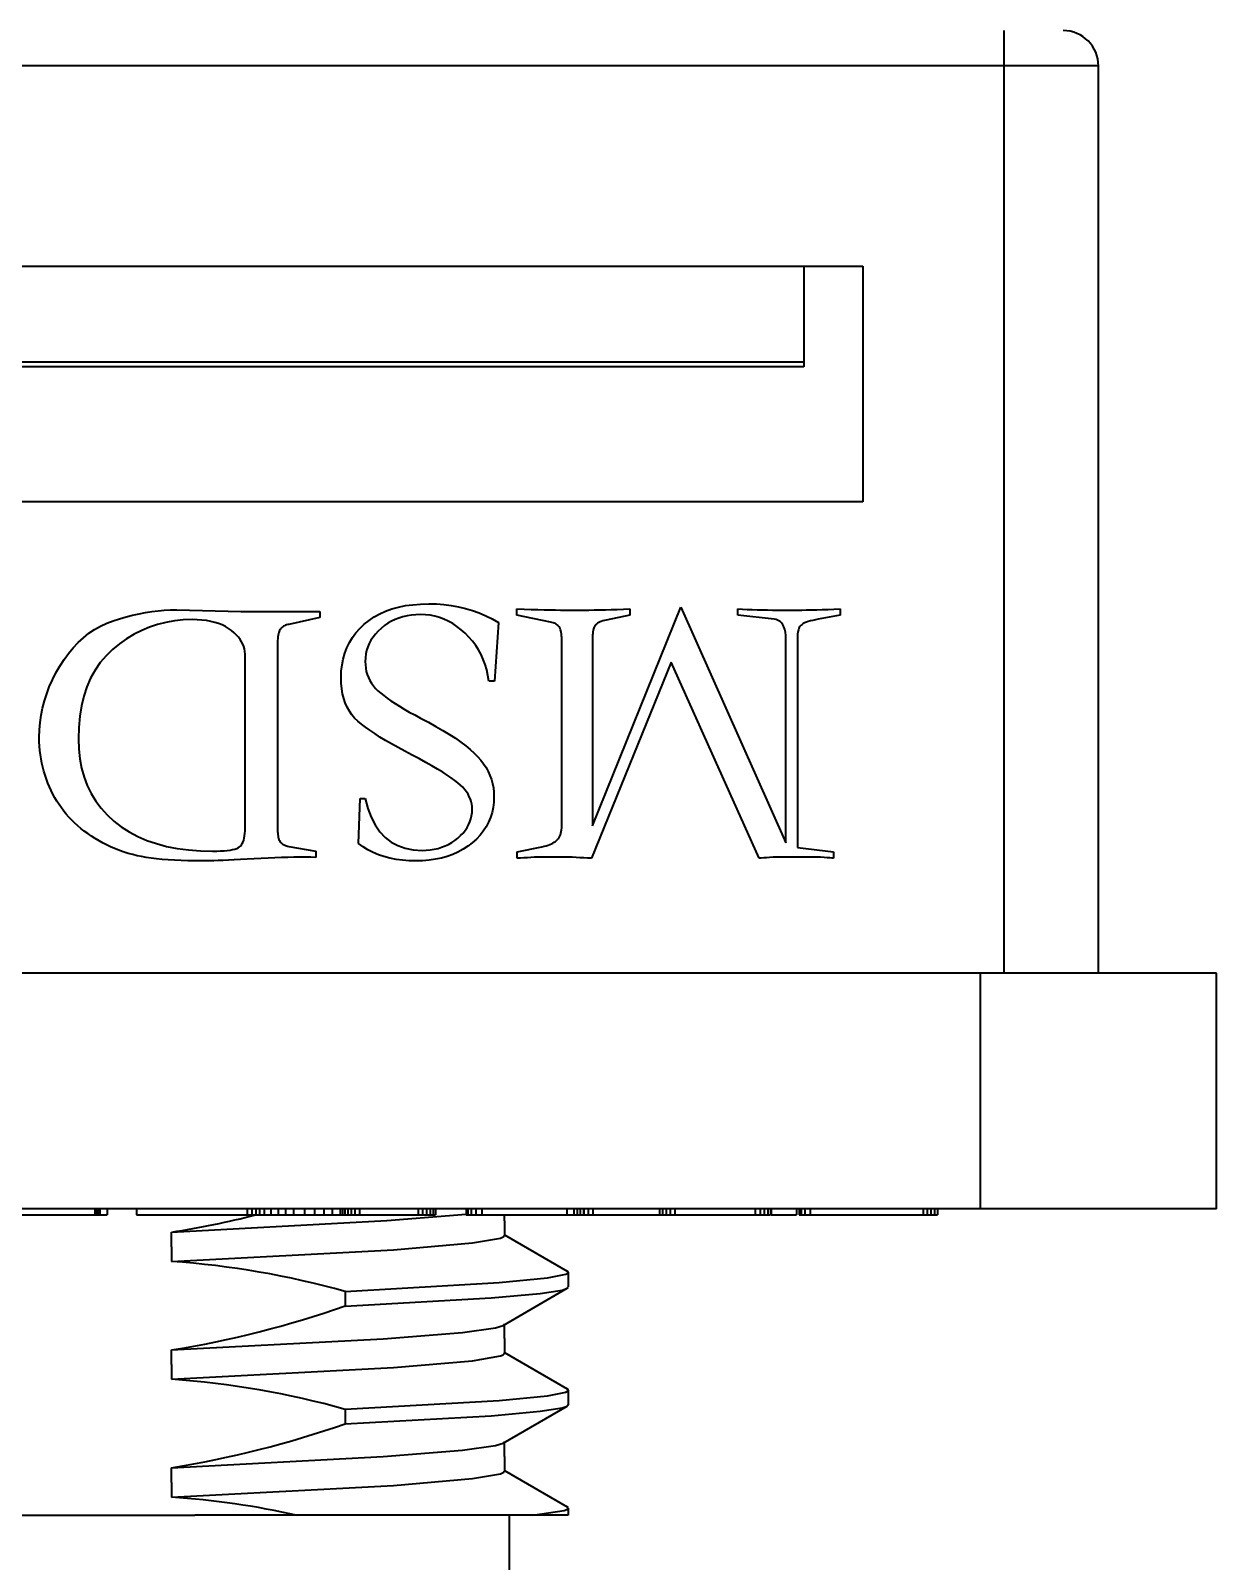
# Model space of a CAD drawing. Header units: millimetres. Extents: x -105 to 105, y -148 to 148.
# Drawn here: x 0.4 to 10.46, y 91 to 103.99 of the extents above; entities that cross this region are included whole.
import ezdxf

# ---------------------------------------------------------------- set-up
doc = ezdxf.new("R2010")
doc.units = ezdxf.units.MM
doc.layers.add('粗实线层', color=7, linetype='Continuous', lineweight=35)

msp = doc.modelspace()

# ---------------------------------------------------------------- linework, layer by layer
at = {"layer": '粗实线层', "color": 7, "lineweight": 35, "ltscale": 0.1925}
for p, q in [((8.66, 103.69), (8.66, 103.99)), ((8.66, 103.69), (-6.74, 103.69)), ((9.46, 103.69), (8.66, 103.69)), ((8.66, 95.99), (8.66, 103.69)), ((9.46, 95.99), (9.46, 103.69)), ((-5.54, 101.99), (7.46, 101.99)), ((6.96, 101.99), (6.96, 101.176)), ((7.46, 101.99), (7.46, 99.99)), ((6.96, 101.176), (-5.04, 101.176)), ((6.96, 101.137), (-5.04, 101.137)), ((6.96, 101.176), (6.96, 101.137)), ((7.46, 99.99), (-5.54, 99.99)), ((3.643, 99.118), (3.708, 99.123)), ((3.708, 99.123), (3.777, 99.125)), ((3.777, 99.125), (3.842, 99.124)), ((3.842, 99.124), (3.905, 99.119)), ((1.099, 98.981), (1.154, 98.999)), ((1.154, 98.999), (1.209, 99.015)), ((1.209, 99.015), (1.264, 99.029)), ((1.264, 99.029), (1.319, 99.041)), ((1.319, 99.041), (1.373, 99.051)), ((1.373, 99.051), (1.427, 99.06)), ((1.427, 99.06), (1.48, 99.066)), ((1.48, 99.066), (1.533, 99.071)), ((1.533, 99.071), (1.586, 99.074)), ((1.586, 99.074), (1.638, 99.075)), ((1.638, 99.075), (2.181, 99.061)), ((1.769, 98.991), (1.693, 98.989)), ((1.812, 98.99), (1.769, 98.991)), ((2.181, 99.061), (2.852, 99.061)), ((2.852, 99.008), (2.59, 98.951)), ((2.852, 99.061), (2.852, 99.008)), ((3.27, 98.985), (3.314, 99.015)), ((3.314, 99.015), (3.361, 99.041)), ((3.361, 99.041), (3.411, 99.063)), ((3.411, 99.063), (3.464, 99.082)), ((3.492, 98.992), (3.46, 98.977)), ((3.464, 99.082), (3.52, 99.098)), ((3.524, 99.005), (3.492, 98.992)), ((3.52, 99.098), (3.58, 99.11)), ((3.558, 99.016), (3.524, 99.005)), ((3.594, 99.024), (3.558, 99.016)), ((3.58, 99.11), (3.643, 99.118)), ((3.63, 99.03), (3.594, 99.024)), ((3.668, 99.033), (3.63, 99.03)), ((3.707, 99.035), (3.668, 99.033)), ((3.748, 99.033), (3.707, 99.035)), ((3.788, 99.028), (3.748, 99.033)), ((3.828, 99.02), (3.788, 99.028)), ((3.867, 99.009), (3.828, 99.02)), ((3.905, 98.995), (3.867, 99.009)), ((3.905, 99.119), (3.967, 99.111)), ((3.943, 98.977), (3.905, 98.995)), ((3.967, 99.111), (4.028, 99.1)), ((4.028, 99.1), (4.088, 99.086)), ((4.088, 99.086), (4.147, 99.068)), ((4.147, 99.068), (4.204, 99.048)), ((4.204, 99.048), (4.261, 99.024)), ((4.261, 99.024), (4.316, 98.998)), ((4.316, 98.998), (4.37, 98.968)), ((4.525, 99.028), (4.525, 99.082)), ((4.525, 99.082), (4.587, 99.08)), ((4.81, 98.971), (4.525, 99.028)), ((4.587, 99.08), (4.647, 99.078)), ((4.647, 99.078), (4.703, 99.076)), ((4.703, 99.076), (4.756, 99.075)), ((4.756, 99.075), (4.805, 99.074)), ((4.805, 99.074), (4.852, 99.073)), ((4.852, 99.073), (4.895, 99.072)), ((4.895, 99.072), (4.934, 99.072)), ((4.934, 99.072), (4.971, 99.072)), ((4.971, 99.072), (5.004, 99.072)), ((5.004, 99.072), (5.046, 99.072)), ((5.046, 99.072), (5.09, 99.072)), ((5.09, 99.072), (5.134, 99.072)), ((5.134, 99.072), (5.18, 99.073)), ((5.165, 97.241), (5.916, 99.098)), ((5.18, 99.073), (5.228, 99.074)), ((5.228, 99.074), (5.276, 99.075)), ((5.276, 99.075), (5.326, 99.076)), ((5.483, 99.028), (5.282, 98.988)), ((5.326, 99.076), (5.377, 99.078)), ((5.377, 99.078), (5.43, 99.08)), ((5.43, 99.08), (5.483, 99.082)), ((5.483, 99.082), (5.483, 99.028)), ((5.916, 99.098), (6.807, 97.097)), ((6.399, 99.028), (6.399, 99.082)), ((6.399, 99.082), (6.439, 99.08)), ((6.707, 98.994), (6.399, 99.028)), ((6.439, 99.08), (6.48, 99.078)), ((6.48, 99.078), (6.522, 99.076)), ((6.522, 99.076), (6.564, 99.075)), ((6.564, 99.075), (6.607, 99.074)), ((6.607, 99.074), (6.651, 99.073)), ((6.651, 99.073), (6.695, 99.072)), ((6.695, 99.072), (6.74, 99.072)), ((6.726, 98.991), (6.707, 98.994)), ((6.743, 98.984), (6.726, 98.991)), ((6.74, 99.072), (6.785, 99.072)), ((6.785, 99.072), (6.831, 99.072)), ((6.831, 99.072), (6.866, 99.072)), ((6.866, 99.072), (6.903, 99.072)), ((6.903, 99.072), (6.942, 99.072)), ((6.942, 99.072), (6.983, 99.073)), ((6.983, 99.073), (7.025, 99.074)), ((7.025, 99.074), (7.07, 99.075)), ((7.082, 98.994), (7.058, 98.99)), ((7.07, 99.075), (7.116, 99.076)), ((7.267, 99.028), (7.082, 98.994)), ((7.116, 99.076), (7.165, 99.078)), ((7.165, 99.078), (7.215, 99.08)), ((7.215, 99.08), (7.267, 99.082)), ((7.267, 99.082), (7.267, 99.028)), ((0.846, 98.838), (0.893, 98.875)), ((0.893, 98.875), (0.941, 98.907)), ((0.941, 98.907), (0.992, 98.936)), ((0.992, 98.936), (1.044, 98.96)), ((1.044, 98.96), (1.099, 98.981)), ((1.276, 98.867), (1.213, 98.829)), ((1.341, 98.9), (1.276, 98.867)), ((1.408, 98.928), (1.341, 98.9)), ((1.476, 98.951), (1.408, 98.928)), ((1.546, 98.968), (1.476, 98.951)), ((1.619, 98.981), (1.546, 98.968)), ((1.693, 98.989), (1.619, 98.981)), ((1.852, 98.987), (1.812, 98.99)), ((1.891, 98.983), (1.852, 98.987)), ((1.927, 98.976), (1.891, 98.983)), ((1.961, 98.968), (1.927, 98.976)), ((1.994, 98.958), (1.961, 98.968)), ((2.024, 98.946), (1.994, 98.958)), ((2.052, 98.932), (2.024, 98.946)), ((2.079, 98.916), (2.052, 98.932)), ((2.103, 98.899), (2.079, 98.916)), ((2.125, 98.88), (2.103, 98.899)), ((2.144, 98.861), (2.125, 98.88)), ((2.162, 98.842), (2.144, 98.861)), ((2.501, 98.871), (2.499, 98.859)), ((2.504, 98.882), (2.501, 98.871)), ((2.507, 98.891), (2.504, 98.882)), ((2.511, 98.9), (2.507, 98.891)), ((2.515, 98.907), (2.511, 98.9)), ((2.52, 98.914), (2.515, 98.907)), ((2.525, 98.92), (2.52, 98.914)), ((2.531, 98.925), (2.525, 98.92)), ((2.538, 98.93), (2.531, 98.925)), ((2.545, 98.935), (2.538, 98.93)), ((2.553, 98.939), (2.545, 98.935)), ((2.561, 98.943), (2.553, 98.939)), ((2.57, 98.946), (2.561, 98.943)), ((2.58, 98.949), (2.57, 98.946)), ((2.59, 98.951), (2.58, 98.949)), ((3.129, 98.839), (3.158, 98.879)), ((3.158, 98.879), (3.192, 98.917)), ((3.192, 98.917), (3.229, 98.953)), ((3.229, 98.953), (3.27, 98.985)), ((3.324, 98.868), (3.304, 98.843)), ((3.347, 98.893), (3.324, 98.868)), ((3.373, 98.917), (3.347, 98.893)), ((3.401, 98.94), (3.373, 98.917)), ((3.43, 98.96), (3.401, 98.94)), ((3.46, 98.977), (3.43, 98.96)), ((3.98, 98.957), (3.943, 98.977)), ((4.016, 98.933), (3.98, 98.957)), ((4.051, 98.906), (4.016, 98.933)), ((4.086, 98.875), (4.051, 98.906)), ((4.118, 98.843), (4.086, 98.875)), ((4.37, 98.968), (4.334, 98.468)), ((4.821, 98.968), (4.81, 98.971)), ((4.832, 98.965), (4.821, 98.968)), ((4.842, 98.961), (4.832, 98.965)), ((4.851, 98.957), (4.842, 98.961)), ((4.859, 98.952), (4.851, 98.957)), ((4.867, 98.947), (4.859, 98.952)), ((4.874, 98.941), (4.867, 98.947)), ((4.879, 98.936), (4.874, 98.941)), ((4.884, 98.929), (4.879, 98.936)), ((4.888, 98.922), (4.884, 98.929)), ((4.892, 98.915), (4.888, 98.922)), ((4.895, 98.906), (4.892, 98.915)), ((4.898, 98.895), (4.895, 98.906)), ((4.9, 98.883), (4.898, 98.895)), ((4.902, 98.87), (4.9, 98.883)), ((4.904, 98.855), (4.902, 98.87)), ((5.168, 98.874), (5.167, 98.859)), ((5.17, 98.888), (5.168, 98.874)), ((5.172, 98.9), (5.17, 98.888)), ((5.175, 98.912), (5.172, 98.9)), ((5.178, 98.921), (5.175, 98.912)), ((5.181, 98.93), (5.178, 98.921)), ((5.185, 98.937), (5.181, 98.93)), ((5.19, 98.944), (5.185, 98.937)), ((5.195, 98.95), (5.19, 98.944)), ((5.202, 98.956), (5.195, 98.95)), ((5.21, 98.962), (5.202, 98.956)), ((5.219, 98.967), (5.21, 98.962)), ((5.23, 98.972), (5.219, 98.967)), ((5.241, 98.976), (5.23, 98.972)), ((5.254, 98.98), (5.241, 98.976)), ((5.267, 98.984), (5.254, 98.98)), ((5.282, 98.988), (5.267, 98.984)), ((6.758, 98.975), (6.743, 98.984)), ((6.771, 98.963), (6.758, 98.975)), ((6.782, 98.947), (6.771, 98.963)), ((6.791, 98.929), (6.782, 98.947)), ((6.798, 98.908), (6.791, 98.929)), ((6.803, 98.884), (6.798, 98.908)), ((6.806, 98.857), (6.803, 98.884)), ((6.907, 98.871), (6.906, 98.857)), ((6.909, 98.883), (6.907, 98.871)), ((6.911, 98.895), (6.909, 98.883)), ((6.914, 98.906), (6.911, 98.895)), ((6.917, 98.916), (6.914, 98.906)), ((6.921, 98.924), (6.917, 98.916)), ((6.925, 98.932), (6.921, 98.924)), ((6.93, 98.939), (6.925, 98.932)), ((6.936, 98.945), (6.93, 98.939)), ((6.944, 98.951), (6.936, 98.945)), ((6.954, 98.957), (6.944, 98.951)), ((6.966, 98.963), (6.954, 98.957)), ((6.981, 98.969), (6.966, 98.963)), ((6.997, 98.974), (6.981, 98.969)), ((7.015, 98.98), (6.997, 98.974)), ((7.036, 98.985), (7.015, 98.98)), ((7.058, 98.99), (7.036, 98.985)), ((0.72, 98.705), (0.76, 98.753)), ((0.76, 98.753), (0.802, 98.798)), ((0.802, 98.798), (0.846, 98.838)), ((1.094, 98.738), (1.039, 98.685)), ((1.153, 98.786), (1.094, 98.738)), ((1.213, 98.829), (1.153, 98.786)), ((2.177, 98.823), (2.162, 98.842)), ((2.189, 98.803), (2.177, 98.823)), ((2.2, 98.783), (2.189, 98.803)), ((2.208, 98.762), (2.2, 98.783)), ((2.214, 98.742), (2.208, 98.762)), ((2.217, 98.721), (2.214, 98.742)), ((2.494, 98.815), (2.493, 98.798)), ((2.493, 98.798), (2.493, 98.78)), ((2.493, 98.78), (2.493, 97.224)), ((2.495, 98.831), (2.494, 98.815)), ((2.497, 98.845), (2.495, 98.831)), ((2.499, 98.859), (2.497, 98.845)), ((3.064, 98.706), (3.082, 98.753)), ((3.082, 98.753), (3.104, 98.797)), ((3.104, 98.797), (3.129, 98.839)), ((3.259, 98.76), (3.25, 98.73)), ((3.271, 98.788), (3.259, 98.76)), ((3.286, 98.816), (3.271, 98.788)), ((3.304, 98.843), (3.286, 98.816)), ((4.148, 98.808), (4.118, 98.843)), ((4.175, 98.772), (4.148, 98.808)), ((4.2, 98.734), (4.175, 98.772)), ((4.221, 98.694), (4.2, 98.734)), ((4.905, 98.839), (4.904, 98.855)), ((4.906, 98.822), (4.905, 98.839)), ((4.907, 98.803), (4.906, 98.822)), ((4.907, 98.783), (4.907, 98.803)), ((4.907, 97.261), (4.907, 98.783)), ((5.166, 98.843), (5.165, 98.825)), ((5.165, 98.825), (5.165, 98.807)), ((5.165, 98.807), (5.165, 97.241)), ((5.167, 98.859), (5.166, 98.843)), ((6.807, 98.827), (6.806, 98.857)), ((6.807, 97.097), (6.807, 98.827)), ((6.906, 98.857), (6.905, 98.842)), ((6.905, 98.842), (6.905, 98.827)), ((6.905, 98.827), (6.905, 97.057)), ((0.646, 98.597), (0.682, 98.653)), ((0.682, 98.653), (0.72, 98.705)), ((0.989, 98.627), (0.946, 98.563)), ((1.039, 98.685), (0.989, 98.627)), ((2.218, 98.699), (2.217, 98.721)), ((2.218, 97.224), (2.218, 98.699)), ((3.035, 98.554), (3.041, 98.607)), ((3.041, 98.607), (3.051, 98.657)), ((3.051, 98.657), (3.064, 98.706)), ((3.239, 98.668), (3.237, 98.636)), ((3.237, 98.636), (3.239, 98.607)), ((3.243, 98.7), (3.239, 98.668)), ((3.239, 98.607), (3.242, 98.579)), ((3.25, 98.73), (3.243, 98.7)), ((4.24, 98.652), (4.221, 98.694)), ((4.256, 98.609), (4.24, 98.652)), ((4.269, 98.564), (4.256, 98.609)), ((5.835, 98.629), (5.158, 96.966)), ((6.58, 96.966), (5.835, 98.629)), ((0.557, 98.421), (0.583, 98.48)), ((0.583, 98.48), (0.613, 98.539)), ((0.613, 98.539), (0.646, 98.597)), ((0.908, 98.495), (0.876, 98.422)), ((0.946, 98.563), (0.908, 98.495)), ((3.033, 98.498), (3.035, 98.554)), ((3.034, 98.451), (3.033, 98.498)), ((3.242, 98.579), (3.247, 98.551)), ((3.247, 98.551), (3.255, 98.525)), ((3.255, 98.525), (3.265, 98.5)), ((3.265, 98.5), (3.277, 98.476)), ((3.277, 98.476), (3.291, 98.452)), ((4.279, 98.517), (4.269, 98.564)), ((4.287, 98.468), (4.279, 98.517)), ((0.515, 98.301), (0.535, 98.361)), ((0.535, 98.361), (0.557, 98.421)), ((0.85, 98.343), (0.83, 98.26)), ((0.876, 98.422), (0.85, 98.343)), ((3.039, 98.405), (3.034, 98.451)), ((3.046, 98.362), (3.039, 98.405)), ((3.056, 98.322), (3.046, 98.362)), ((3.291, 98.452), (3.307, 98.43)), ((3.307, 98.43), (3.326, 98.408)), ((3.326, 98.408), (3.346, 98.388)), ((3.346, 98.388), (3.37, 98.367)), ((3.37, 98.367), (3.396, 98.346)), ((3.396, 98.346), (3.425, 98.325)), ((4.334, 98.468), (4.287, 98.468)), ((0.488, 98.179), (0.5, 98.24)), ((0.5, 98.24), (0.515, 98.301)), ((0.83, 98.26), (0.815, 98.171)), ((3.069, 98.284), (3.056, 98.322)), ((3.084, 98.248), (3.069, 98.284)), ((3.103, 98.215), (3.084, 98.248)), ((3.124, 98.184), (3.103, 98.215)), ((3.425, 98.325), (3.456, 98.302)), ((3.456, 98.302), (3.491, 98.28)), ((3.491, 98.28), (3.528, 98.256)), ((3.528, 98.256), (3.569, 98.232)), ((3.569, 98.232), (3.612, 98.207)), ((0.474, 98.055), (0.479, 98.117)), ((0.479, 98.117), (0.488, 98.179)), ((0.815, 98.171), (0.807, 98.077)), ((3.148, 98.156), (3.124, 98.184)), ((3.175, 98.13), (3.148, 98.156)), ((3.206, 98.104), (3.175, 98.13)), ((3.239, 98.078), (3.206, 98.104)), ((3.612, 98.207), (3.658, 98.182)), ((3.658, 98.182), (3.707, 98.156)), ((3.707, 98.156), (3.774, 98.12)), ((3.774, 98.12), (3.838, 98.085)), ((3.838, 98.085), (3.897, 98.051)), ((0.472, 97.992), (0.474, 98.055)), ((0.472, 97.955), (0.472, 97.992)), ((0.474, 97.918), (0.472, 97.955)), ((0.807, 98.077), (0.804, 97.979)), ((0.804, 97.979), (0.807, 97.892)), ((3.277, 98.052), (3.239, 98.078)), ((3.318, 98.024), (3.277, 98.052)), ((3.362, 97.995), (3.318, 98.024)), ((3.41, 97.966), (3.362, 97.995)), ((3.461, 97.936), (3.41, 97.966)), ((3.897, 98.051), (3.952, 98.017)), ((3.952, 98.017), (4.003, 97.984)), ((4.003, 97.984), (4.049, 97.951)), ((0.477, 97.881), (0.474, 97.918)), ((0.482, 97.845), (0.477, 97.881)), ((0.487, 97.809), (0.482, 97.845)), ((0.807, 97.892), (0.816, 97.809)), ((3.516, 97.905), (3.461, 97.936)), ((3.574, 97.874), (3.516, 97.905)), ((3.636, 97.841), (3.574, 97.874)), ((3.697, 97.81), (3.636, 97.841)), ((4.049, 97.951), (4.091, 97.919)), ((4.091, 97.919), (4.129, 97.888)), ((4.129, 97.888), (4.163, 97.858)), ((4.163, 97.858), (4.193, 97.828)), ((4.193, 97.828), (4.219, 97.798)), ((0.494, 97.774), (0.487, 97.809)), ((0.501, 97.739), (0.494, 97.774)), ((0.51, 97.705), (0.501, 97.739)), ((0.521, 97.67), (0.51, 97.705)), ((0.816, 97.809), (0.831, 97.73)), ((0.831, 97.73), (0.852, 97.655)), ((3.753, 97.78), (3.697, 97.81)), ((3.804, 97.751), (3.753, 97.78)), ((3.852, 97.723), (3.804, 97.751)), ((3.895, 97.697), (3.852, 97.723)), ((3.934, 97.672), (3.895, 97.697)), ((4.219, 97.798), (4.242, 97.767)), ((4.242, 97.767), (4.263, 97.735)), ((4.263, 97.735), (4.281, 97.703)), ((4.281, 97.703), (4.296, 97.669)), ((0.532, 97.637), (0.521, 97.67)), ((0.545, 97.604), (0.532, 97.637)), ((0.558, 97.571), (0.545, 97.604)), ((0.573, 97.54), (0.558, 97.571)), ((0.852, 97.655), (0.879, 97.583)), ((0.879, 97.583), (0.912, 97.515)), ((3.968, 97.649), (3.934, 97.672)), ((3.999, 97.627), (3.968, 97.649)), ((4.025, 97.606), (3.999, 97.627)), ((4.047, 97.586), (4.025, 97.606)), ((4.066, 97.568), (4.047, 97.586)), ((4.083, 97.548), (4.066, 97.568)), ((4.296, 97.669), (4.308, 97.635)), ((4.308, 97.635), (4.318, 97.6)), ((4.318, 97.6), (4.325, 97.564)), ((4.325, 97.564), (4.329, 97.527)), ((0.588, 97.509), (0.573, 97.54)), ((0.605, 97.479), (0.588, 97.509)), ((0.622, 97.45), (0.605, 97.479)), ((0.64, 97.421), (0.622, 97.45)), ((0.912, 97.515), (0.952, 97.451)), ((0.952, 97.451), (0.997, 97.391)), ((3.18, 97.09), (3.194, 97.473)), ((3.194, 97.473), (3.237, 97.473)), ((3.237, 97.473), (3.26, 97.389)), ((4.097, 97.529), (4.083, 97.548)), ((4.11, 97.509), (4.097, 97.529)), ((4.121, 97.488), (4.11, 97.509)), ((4.13, 97.468), (4.121, 97.488)), ((4.137, 97.447), (4.13, 97.468)), ((4.142, 97.426), (4.137, 97.447)), ((4.328, 97.443), (4.323, 97.397)), ((4.33, 97.489), (4.328, 97.443)), ((4.329, 97.527), (4.33, 97.489)), ((0.66, 97.393), (0.64, 97.421)), ((0.68, 97.366), (0.66, 97.393)), ((0.701, 97.34), (0.68, 97.366)), ((0.724, 97.315), (0.701, 97.34)), ((0.747, 97.29), (0.724, 97.315)), ((0.997, 97.391), (1.048, 97.334)), ((1.048, 97.334), (1.105, 97.281)), ((3.26, 97.389), (3.288, 97.314)), ((3.288, 97.314), (3.322, 97.249)), ((4.135, 97.301), (4.141, 97.327)), ((4.141, 97.327), (4.145, 97.354)), ((4.145, 97.404), (4.142, 97.426)), ((4.146, 97.382), (4.145, 97.404)), ((4.145, 97.354), (4.146, 97.382)), ((4.301, 97.312), (4.284, 97.272)), ((4.314, 97.354), (4.301, 97.312)), ((4.323, 97.397), (4.314, 97.354)), ((0.772, 97.266), (0.747, 97.29)), ((0.798, 97.242), (0.772, 97.266)), ((0.826, 97.219), (0.798, 97.242)), ((0.854, 97.197), (0.826, 97.219)), ((0.884, 97.175), (0.854, 97.197)), ((0.914, 97.154), (0.884, 97.175)), ((1.105, 97.281), (1.168, 97.233)), ((1.168, 97.233), (1.235, 97.19)), ((1.235, 97.19), (1.308, 97.152)), ((2.214, 97.156), (2.216, 97.177)), ((2.216, 97.177), (2.218, 97.2)), ((2.218, 97.2), (2.218, 97.224)), ((2.493, 97.224), (2.493, 97.209)), ((2.493, 97.209), (2.494, 97.194)), ((2.494, 97.194), (2.495, 97.18)), ((2.495, 97.18), (2.496, 97.168)), ((3.322, 97.249), (3.361, 97.191)), ((3.361, 97.191), (3.407, 97.143)), ((4.047, 97.158), (4.068, 97.18)), ((4.068, 97.18), (4.086, 97.203)), ((4.086, 97.203), (4.102, 97.226)), ((4.102, 97.226), (4.115, 97.25)), ((4.115, 97.25), (4.126, 97.275)), ((4.126, 97.275), (4.135, 97.301)), ((4.24, 97.197), (4.212, 97.162)), ((4.264, 97.234), (4.24, 97.197)), ((4.284, 97.272), (4.264, 97.234)), ((4.894, 97.165), (4.898, 97.178)), ((4.898, 97.178), (4.901, 97.193)), ((4.901, 97.193), (4.903, 97.208)), ((4.903, 97.208), (4.905, 97.225)), ((4.905, 97.225), (4.906, 97.242)), ((4.906, 97.242), (4.907, 97.261)), ((0.946, 97.134), (0.914, 97.154)), ((0.98, 97.114), (0.946, 97.134)), ((1.014, 97.095), (0.98, 97.114)), ((1.048, 97.077), (1.014, 97.095)), ((1.083, 97.061), (1.048, 97.077)), ((1.119, 97.046), (1.083, 97.061)), ((1.154, 97.032), (1.119, 97.046)), ((1.308, 97.152), (1.384, 97.118)), ((1.384, 97.118), (1.466, 97.09)), ((1.466, 97.09), (1.552, 97.067)), ((1.552, 97.067), (1.643, 97.05)), ((1.643, 97.05), (1.738, 97.037)), ((2.112, 97.039), (2.131, 97.044)), ((2.131, 97.044), (2.147, 97.049)), ((2.147, 97.049), (2.161, 97.055)), ((2.161, 97.055), (2.171, 97.062)), ((2.171, 97.062), (2.18, 97.07)), ((2.18, 97.07), (2.188, 97.08)), ((2.188, 97.08), (2.195, 97.091)), ((2.195, 97.091), (2.201, 97.105)), ((2.201, 97.105), (2.207, 97.12)), ((2.207, 97.12), (2.211, 97.137)), ((2.211, 97.137), (2.214, 97.156)), ((2.496, 97.168), (2.498, 97.156)), ((2.498, 97.156), (2.5, 97.145)), ((2.5, 97.145), (2.503, 97.135)), ((2.503, 97.135), (2.506, 97.126)), ((2.506, 97.126), (2.51, 97.118)), ((2.51, 97.118), (2.513, 97.11)), ((2.513, 97.11), (2.518, 97.104)), ((2.518, 97.104), (2.523, 97.098)), ((2.523, 97.098), (2.529, 97.092)), ((2.529, 97.092), (2.535, 97.087)), ((2.535, 97.087), (2.543, 97.083)), ((2.543, 97.083), (2.551, 97.079)), ((2.551, 97.079), (2.56, 97.075)), ((2.56, 97.075), (2.569, 97.072)), ((2.569, 97.072), (2.579, 97.069)), ((2.579, 97.069), (2.59, 97.067)), ((2.59, 97.067), (2.818, 97.027)), ((3.22, 97.062), (3.18, 97.09)), ((3.261, 97.037), (3.22, 97.062)), ((3.407, 97.143), (3.458, 97.104)), ((3.458, 97.104), (3.515, 97.073)), ((3.515, 97.073), (3.577, 97.051)), ((3.577, 97.051), (3.646, 97.038)), ((3.79, 97.038), (3.823, 97.043)), ((3.823, 97.043), (3.856, 97.05)), ((3.856, 97.05), (3.886, 97.059)), ((3.886, 97.059), (3.916, 97.071)), ((3.916, 97.071), (3.945, 97.084)), ((3.945, 97.084), (3.972, 97.1)), ((3.972, 97.1), (3.998, 97.118)), ((3.998, 97.118), (4.023, 97.137)), ((4.023, 97.137), (4.047, 97.158)), ((4.108, 97.068), (4.068, 97.042)), ((4.146, 97.097), (4.108, 97.068)), ((4.181, 97.129), (4.146, 97.097)), ((4.212, 97.162), (4.181, 97.129)), ((4.528, 97.02), (4.736, 97.064)), ((4.736, 97.064), (4.755, 97.068)), ((4.755, 97.068), (4.772, 97.072)), ((4.772, 97.072), (4.789, 97.077)), ((4.789, 97.077), (4.804, 97.083)), ((4.804, 97.083), (4.818, 97.089)), ((4.818, 97.089), (4.831, 97.095)), ((4.831, 97.095), (4.842, 97.102)), ((4.842, 97.102), (4.853, 97.109)), ((4.853, 97.109), (4.862, 97.116)), ((4.862, 97.116), (4.87, 97.124)), ((4.87, 97.124), (4.877, 97.132)), ((4.877, 97.132), (4.883, 97.142)), ((4.883, 97.142), (4.889, 97.153)), ((4.889, 97.153), (4.894, 97.165)), ((6.905, 97.057), (7.21, 97.02)), ((1.191, 97.019), (1.154, 97.032)), ((1.227, 97.007), (1.191, 97.019)), ((1.265, 96.997), (1.227, 97.007)), ((1.302, 96.988), (1.265, 96.997)), ((1.34, 96.98), (1.302, 96.988)), ((1.38, 96.973), (1.34, 96.98)), ((1.422, 96.966), (1.38, 96.973)), ((1.467, 96.961), (1.422, 96.966)), ((1.515, 96.956), (1.467, 96.961)), ((1.566, 96.952), (1.515, 96.956)), ((1.619, 96.949), (1.566, 96.952)), ((1.675, 96.946), (1.619, 96.949)), ((1.734, 96.944), (1.675, 96.946)), ((1.795, 96.943), (1.734, 96.944)), ((1.738, 97.037), (1.839, 97.029)), ((1.86, 96.943), (1.795, 96.943)), ((1.839, 97.029), (1.943, 97.027)), ((1.887, 96.943), (1.86, 96.943)), ((1.918, 96.944), (1.887, 96.943)), ((1.952, 96.945), (1.918, 96.944)), ((1.943, 97.027), (1.978, 97.027)), ((1.991, 96.946), (1.952, 96.945)), ((1.978, 97.027), (2.011, 97.028)), ((2.032, 96.947), (1.991, 96.946)), ((2.011, 97.028), (2.04, 97.03)), ((2.078, 96.95), (2.032, 96.947)), ((2.04, 97.03), (2.067, 97.032)), ((2.067, 97.032), (2.091, 97.035)), ((2.127, 96.952), (2.078, 96.95)), ((2.091, 97.035), (2.112, 97.039)), ((2.179, 96.955), (2.127, 96.952)), ((2.236, 96.958), (2.179, 96.955)), ((2.295, 96.961), (2.236, 96.958)), ((2.356, 96.965), (2.295, 96.961)), ((2.415, 96.968), (2.356, 96.965)), ((2.472, 96.97), (2.415, 96.968)), ((2.527, 96.972), (2.472, 96.97)), ((2.58, 96.973), (2.527, 96.972)), ((2.632, 96.974), (2.58, 96.973)), ((2.681, 96.975), (2.632, 96.974)), ((2.729, 96.975), (2.681, 96.975)), ((2.775, 96.974), (2.729, 96.975)), ((2.818, 96.973), (2.775, 96.974)), ((2.818, 97.027), (2.818, 96.973)), ((3.304, 97.015), (3.261, 97.037)), ((3.35, 96.996), (3.304, 97.015)), ((3.397, 96.98), (3.35, 96.996)), ((3.447, 96.966), (3.397, 96.98)), ((3.499, 96.956), (3.447, 96.966)), ((3.553, 96.949), (3.499, 96.956)), ((3.609, 96.944), (3.553, 96.949)), ((3.666, 96.943), (3.609, 96.944)), ((3.646, 97.038), (3.72, 97.033)), ((3.724, 96.944), (3.666, 96.943)), ((3.72, 97.033), (3.756, 97.034)), ((3.78, 96.949), (3.724, 96.944)), ((3.756, 97.034), (3.79, 97.038)), ((3.834, 96.957), (3.78, 96.949)), ((3.885, 96.968), (3.834, 96.957)), ((3.934, 96.981), (3.885, 96.968)), ((3.981, 96.998), (3.934, 96.981)), ((4.025, 97.018), (3.981, 96.998)), ((4.068, 97.042), (4.025, 97.018)), ((4.528, 96.966), (4.528, 97.02)), ((4.556, 96.968), (4.528, 96.966)), ((4.585, 96.97), (4.556, 96.968)), ((4.614, 96.971), (4.585, 96.97)), ((4.644, 96.973), (4.614, 96.971)), ((4.674, 96.974), (4.644, 96.973)), ((4.704, 96.975), (4.674, 96.974)), ((4.735, 96.975), (4.704, 96.975)), ((4.766, 96.976), (4.735, 96.975)), ((4.798, 96.976), (4.766, 96.976)), ((4.83, 96.976), (4.798, 96.976)), ((4.863, 96.976), (4.83, 96.976)), ((4.895, 96.976), (4.863, 96.976)), ((4.928, 96.975), (4.895, 96.976)), ((4.961, 96.975), (4.928, 96.975)), ((4.994, 96.974), (4.961, 96.975)), ((5.027, 96.973), (4.994, 96.974)), ((5.06, 96.971), (5.027, 96.973)), ((5.093, 96.97), (5.06, 96.971)), ((5.125, 96.968), (5.093, 96.97)), ((5.158, 96.966), (5.125, 96.968)), ((6.598, 96.968), (6.58, 96.966)), ((6.619, 96.97), (6.598, 96.968)), ((6.642, 96.971), (6.619, 96.97)), ((6.669, 96.973), (6.642, 96.971)), ((6.699, 96.974), (6.669, 96.973)), ((6.731, 96.975), (6.699, 96.974)), ((6.766, 96.975), (6.731, 96.975)), ((6.804, 96.976), (6.766, 96.975)), ((6.844, 96.976), (6.804, 96.976)), ((6.888, 96.976), (6.844, 96.976)), ((6.939, 96.976), (6.888, 96.976)), ((6.986, 96.976), (6.939, 96.976)), ((7.028, 96.975), (6.986, 96.976)), ((7.067, 96.975), (7.028, 96.975)), ((7.101, 96.974), (7.067, 96.975)), ((7.131, 96.973), (7.101, 96.974)), ((7.157, 96.971), (7.131, 96.973)), ((7.179, 96.97), (7.157, 96.971)), ((7.196, 96.968), (7.179, 96.97)), ((7.21, 96.966), (7.196, 96.968)), ((7.21, 97.02), (7.21, 96.966)), ((8.46, 95.99), (-6.54, 95.99)), ((8.46, 93.99), (8.46, 95.99)), ((10.46, 95.99), (8.46, 95.99)), ((10.46, 93.99), (10.46, 95.99)), ((8.46, 93.99), (-6.54, 93.99)), ((-0.436, 93.94), (0.943, 93.94)), ((0.942, 93.94), (0.953, 93.94)), ((0.943, 93.99), (0.943, 93.94)), ((0.953, 93.99), (0.953, 93.94)), ((0.953, 93.94), (0.963, 93.94)), ((0.963, 93.99), (0.963, 93.94)), ((0.963, 93.94), (0.972, 93.94)), ((0.972, 93.99), (0.972, 93.94)), ((0.972, 93.94), (0.979, 93.94)), ((0.979, 93.99), (0.979, 93.94)), ((0.979, 93.94), (0.985, 93.94)), ((0.985, 93.99), (0.985, 93.94)), ((0.985, 93.94), (1.047, 93.94)), ((1.047, 93.99), (1.047, 93.94)), ((1.298, 93.99), (1.298, 93.94)), ((1.298, 93.94), (1.349, 93.94)), ((1.349, 93.94), (1.401, 93.94)), ((1.401, 93.94), (1.452, 93.94)), ((1.452, 93.94), (1.504, 93.94)), ((1.504, 93.94), (1.556, 93.94)), ((1.556, 93.94), (1.608, 93.94)), ((1.608, 93.94), (1.661, 93.94)), ((1.661, 93.94), (1.713, 93.94)), ((1.713, 93.94), (1.766, 93.94)), ((1.766, 93.94), (1.82, 93.94)), ((1.82, 93.94), (1.894, 93.94)), ((1.894, 93.94), (1.963, 93.94)), ((1.963, 93.94), (2.027, 93.94)), ((2.027, 93.94), (2.086, 93.94)), ((2.086, 93.94), (2.141, 93.94)), ((2.141, 93.94), (2.191, 93.94)), ((2.191, 93.94), (2.236, 93.94)), ((2.236, 93.99), (2.236, 93.94)), ((2.236, 93.94), (2.276, 93.94)), ((2.276, 93.99), (2.276, 93.94)), ((2.276, 93.94), (2.311, 93.94)), ((2.311, 93.99), (2.311, 93.94)), ((2.311, 93.94), (2.341, 93.94)), ((2.341, 93.99), (2.341, 93.94)), ((2.341, 93.94), (2.381, 93.94)), ((2.381, 93.99), (2.381, 93.94)), ((2.381, 93.94), (2.437, 93.94)), ((2.437, 93.99), (2.437, 93.94)), ((2.437, 93.94), (2.498, 93.94)), ((2.498, 93.99), (2.498, 93.94)), ((2.498, 93.94), (2.562, 93.94)), ((2.562, 93.99), (2.562, 93.94)), ((2.562, 93.94), (2.63, 93.94)), ((2.63, 93.99), (2.63, 93.94)), ((2.63, 93.94), (2.722, 93.94)), ((2.722, 93.99), (2.722, 93.94)), ((2.722, 93.94), (2.807, 93.94)), ((2.807, 93.99), (2.807, 93.94)), ((2.807, 93.94), (2.886, 93.94)), ((2.886, 93.99), (2.886, 93.94)), ((2.886, 93.94), (2.958, 93.94)), ((2.958, 93.99), (2.958, 93.94)), ((2.958, 93.94), (3.025, 93.94)), ((3.025, 93.99), (3.025, 93.94)), ((3.025, 93.94), (3.044, 93.94)), ((3.044, 93.99), (3.044, 93.94)), ((3.044, 93.94), (3.064, 93.94)), ((3.064, 93.99), (3.064, 93.94)), ((3.064, 93.94), (3.089, 93.94)), ((3.089, 93.99), (3.089, 93.94)), ((3.089, 93.94), (3.118, 93.94)), ((3.118, 93.99), (3.118, 93.94)), ((3.118, 93.94), (3.151, 93.94)), ((3.151, 93.99), (3.151, 93.94)), ((3.151, 93.94), (3.189, 93.94)), ((3.189, 93.99), (3.189, 93.94)), ((3.189, 93.94), (3.23, 93.94)), ((3.23, 93.94), (3.276, 93.94)), ((3.276, 93.94), (3.325, 93.94)), ((3.325, 93.94), (3.379, 93.94)), ((3.379, 93.94), (3.438, 93.94)), ((3.438, 93.94), (3.496, 93.94)), ((3.496, 93.94), (3.55, 93.94)), ((3.55, 93.94), (3.6, 93.94)), ((3.6, 93.94), (3.646, 93.94)), ((3.646, 93.94), (3.688, 93.94)), ((3.688, 93.99), (3.688, 93.94)), ((3.688, 93.94), (3.725, 93.94)), ((3.725, 93.99), (3.725, 93.94)), ((3.725, 93.94), (3.759, 93.94)), ((3.759, 93.99), (3.759, 93.94)), ((3.759, 93.94), (3.789, 93.94)), ((3.789, 93.99), (3.789, 93.94)), ((3.789, 93.94), (3.814, 93.94)), ((3.814, 93.99), (3.814, 93.94)), ((3.814, 93.94), (3.835, 93.94)), ((3.835, 93.99), (3.835, 93.94)), ((4.094, 93.99), (4.094, 93.94)), ((4.094, 93.94), (4.109, 93.94)), ((4.109, 93.99), (4.109, 93.94)), ((4.109, 93.94), (4.137, 93.94)), ((4.137, 93.99), (4.137, 93.94)), ((4.137, 93.94), (4.176, 93.94)), ((4.176, 93.99), (4.176, 93.94)), ((4.176, 93.94), (4.228, 93.94)), ((4.228, 93.99), (4.228, 93.94)), ((4.228, 93.94), (4.292, 93.94)), ((4.292, 93.94), (4.368, 93.94)), ((4.368, 93.94), (4.456, 93.94)), ((4.419, 93.89), (4.419, 93.94)), ((4.456, 93.94), (4.556, 93.94)), ((4.556, 93.94), (4.669, 93.94)), ((4.669, 93.94), (4.793, 93.94)), ((4.793, 93.94), (4.825, 93.94)), ((4.825, 93.94), (4.857, 93.94)), ((4.857, 93.94), (4.888, 93.94)), ((4.888, 93.94), (4.918, 93.94)), ((4.918, 93.94), (4.948, 93.94)), ((4.948, 93.99), (4.948, 93.94)), ((4.948, 93.94), (4.978, 93.94)), ((4.978, 93.94), (5.007, 93.94)), ((5.007, 93.99), (5.007, 93.94)), ((5.007, 93.94), (5.035, 93.94)), ((5.035, 93.99), (5.035, 93.94)), ((5.035, 93.94), (5.063, 93.94)), ((5.063, 93.99), (5.063, 93.94)), ((5.063, 93.94), (5.09, 93.94)), ((5.09, 93.99), (5.09, 93.94)), ((5.092, 93.99), (5.092, 93.94)), ((5.092, 93.94), (5.13, 93.94)), ((5.13, 93.99), (5.13, 93.94)), ((5.13, 93.94), (5.168, 93.94)), ((5.168, 93.99), (5.168, 93.94)), ((5.168, 93.94), (5.735, 93.94)), ((5.735, 93.99), (5.735, 93.94)), ((5.735, 93.94), (5.76, 93.94)), ((5.76, 93.99), (5.76, 93.94)), ((5.76, 93.94), (5.79, 93.94)), ((5.79, 93.99), (5.79, 93.94)), ((5.79, 93.94), (5.825, 93.94)), ((5.825, 93.99), (5.825, 93.94)), ((5.825, 93.94), (5.864, 93.94)), ((5.864, 93.99), (5.864, 93.94)), ((5.864, 93.94), (5.909, 93.94)), ((5.909, 93.94), (5.959, 93.94)), ((5.959, 93.94), (6.013, 93.94)), ((6.013, 93.94), (6.073, 93.94)), ((6.073, 93.94), (6.137, 93.94)), ((6.137, 93.94), (6.206, 93.94)), ((6.206, 93.94), (6.276, 93.94)), ((6.276, 93.94), (6.34, 93.94)), ((6.34, 93.94), (6.4, 93.94)), ((6.4, 93.94), (6.454, 93.94)), ((6.454, 93.94), (6.504, 93.94)), ((6.504, 93.94), (6.548, 93.94)), ((6.548, 93.99), (6.548, 93.94)), ((6.548, 93.94), (6.588, 93.94)), ((6.588, 93.99), (6.588, 93.94)), ((6.588, 93.94), (6.623, 93.94)), ((6.623, 93.99), (6.623, 93.94)), ((6.623, 93.94), (6.653, 93.94)), ((6.653, 93.99), (6.653, 93.94)), ((6.653, 93.94), (6.678, 93.94)), ((6.678, 93.99), (6.678, 93.94)), ((6.682, 93.99), (6.682, 93.94)), ((6.682, 93.94), (6.697, 93.94)), ((6.697, 93.94), (6.898, 93.94)), ((6.898, 93.99), (6.898, 93.94)), ((6.921, 93.99), (6.921, 93.94)), ((6.921, 93.94), (6.937, 93.94)), ((6.937, 93.99), (6.937, 93.94)), ((6.937, 93.94), (6.967, 93.94)), ((6.967, 93.99), (6.967, 93.94)), ((6.967, 93.94), (7.012, 93.94)), ((7.012, 93.99), (7.012, 93.94)), ((7.012, 93.94), (7.071, 93.94)), ((7.071, 93.94), (7.145, 93.94)), ((7.145, 93.94), (7.233, 93.94)), ((7.233, 93.94), (7.336, 93.94)), ((7.336, 93.94), (7.453, 93.94)), ((7.453, 93.94), (7.585, 93.94)), ((7.585, 93.94), (7.732, 93.94)), ((7.732, 93.94), (7.776, 93.94)), ((7.776, 93.94), (7.819, 93.94)), ((7.819, 93.94), (7.86, 93.94)), ((7.86, 93.94), (7.899, 93.94)), ((7.899, 93.94), (7.936, 93.94)), ((7.936, 93.94), (7.972, 93.94)), ((7.972, 93.99), (7.972, 93.94)), ((7.972, 93.94), (8.005, 93.94)), ((8.005, 93.99), (8.005, 93.94)), ((8.005, 93.94), (8.037, 93.94)), ((8.037, 93.99), (8.037, 93.94)), ((8.037, 93.94), (8.067, 93.94)), ((8.067, 93.99), (8.067, 93.94)), ((8.067, 93.94), (8.095, 93.94)), ((8.095, 93.99), (8.095, 93.94)), ((10.46, 93.99), (8.46, 93.99)), ((1.595, 93.669), (1.595, 93.794)), ((4.419, 93.89), (4.419, 93.765)), ((1.595, 93.669), (1.595, 93.544)), ((4.419, 93.771), (4.951, 93.463)), ((4.96, 93.452), (4.96, 93.328)), ((3.067, 93.29), (3.067, 93.166)), ((4.408, 93.002), (4.951, 93.317)), ((4.419, 92.89), (4.419, 93.015)), ((4.419, 92.89), (4.419, 92.765)), ((1.595, 92.669), (1.595, 92.794)), ((4.419, 92.771), (4.951, 92.463)), ((1.595, 92.669), (1.595, 92.544)), ((4.96, 92.452), (4.96, 92.328)), ((3.067, 92.29), (3.067, 92.166)), ((4.408, 92.002), (4.951, 92.317)), ((4.419, 91.89), (4.419, 92.015)), ((4.419, 91.89), (4.419, 91.765)), ((1.595, 91.669), (1.595, 91.794)), ((4.419, 91.771), (4.951, 91.463)), ((1.595, 91.669), (1.595, 91.544)), ((0.129, 91.39), (0.96, 91.39)), ((0.96, 91.39), (1.791, 91.39)), ((2.664, 91.39), (1.791, 91.39)), ((4.659, 91.39), (2.664, 91.39)), ((4.46, 91.39), (4.46, 90.39)), ((4.96, 91.39), (4.659, 91.39)), ((4.96, 91.452), (4.96, 91.39))]:
    msp.add_line(p, q, dxfattribs=at)
for points in [[(1.595, 93.794), (3.421, 93.891), (4.094, 93.945)], [(1.595, 93.544), (3.478, 93.644), (4.149, 93.701), (4.385, 93.742), (4.408, 93.752), (4.414, 93.757), (4.418, 93.761), (4.419, 93.765)], [(3.067, 93.29), (4.373, 93.365), (4.785, 93.405), (4.94, 93.436), (4.954, 93.443), (4.958, 93.447), (4.96, 93.45), (4.96, 93.452)], [(3.067, 93.166), (4.306, 93.235), (4.723, 93.273), (4.908, 93.302), (4.951, 93.317)], [(1.595, 92.794), (3.391, 92.889), (4.064, 92.942), (4.344, 92.982), (4.408, 93.002)], [(1.595, 92.544), (3.478, 92.644), (4.149, 92.701), (4.385, 92.742), (4.408, 92.752), (4.414, 92.757), (4.418, 92.761), (4.419, 92.765)], [(3.067, 92.29), (4.373, 92.365), (4.785, 92.405), (4.94, 92.436), (4.954, 92.443), (4.958, 92.447), (4.96, 92.45), (4.96, 92.452)], [(3.067, 92.166), (4.306, 92.235), (4.723, 92.273), (4.908, 92.302), (4.951, 92.317)], [(1.595, 91.794), (3.391, 91.889), (4.064, 91.942), (4.344, 91.982), (4.408, 92.002)], [(1.595, 91.544), (3.478, 91.644), (4.149, 91.701), (4.385, 91.742), (4.408, 91.752), (4.414, 91.757), (4.418, 91.761), (4.419, 91.765)], [(4.659, 91.39), (4.925, 91.431), (4.949, 91.44), (4.956, 91.445), (4.96, 91.45), (4.96, 91.452)]]:
    msp.add_lwpolyline(points, dxfattribs=at)
for centre, radius, start, end in [((9.16, 103.69), 0.3, 360, 90), ((0.469, 101.127), 7.419, 278.7336, 284.3568), ((1.088, 86.248), 7.314, 74.3001, 86.0241), ((4.945, 93.448), 0.0164, 18.4251, 68.6942), ((4.945, 93.332), 0.0164, 291.3058, 341.5749), ((0.218, 101.312), 8.629, 279.1824, 289.2786), ((1.088, 85.248), 7.314, 74.3001, 86.0241), ((4.945, 92.448), 0.0164, 18.4251, 68.6942), ((4.945, 92.332), 0.0164, 291.3058, 341.5749), ((0.218, 100.312), 8.629, 279.1824, 289.2786), ((1.15, 84.708), 6.85, 77.2375, 86.2768), ((4.945, 91.448), 0.0164, 18.4251, 68.6942)]:
    msp.add_arc(centre, radius, start, end, dxfattribs=at)

doc.saveas('drawing.dxf')
